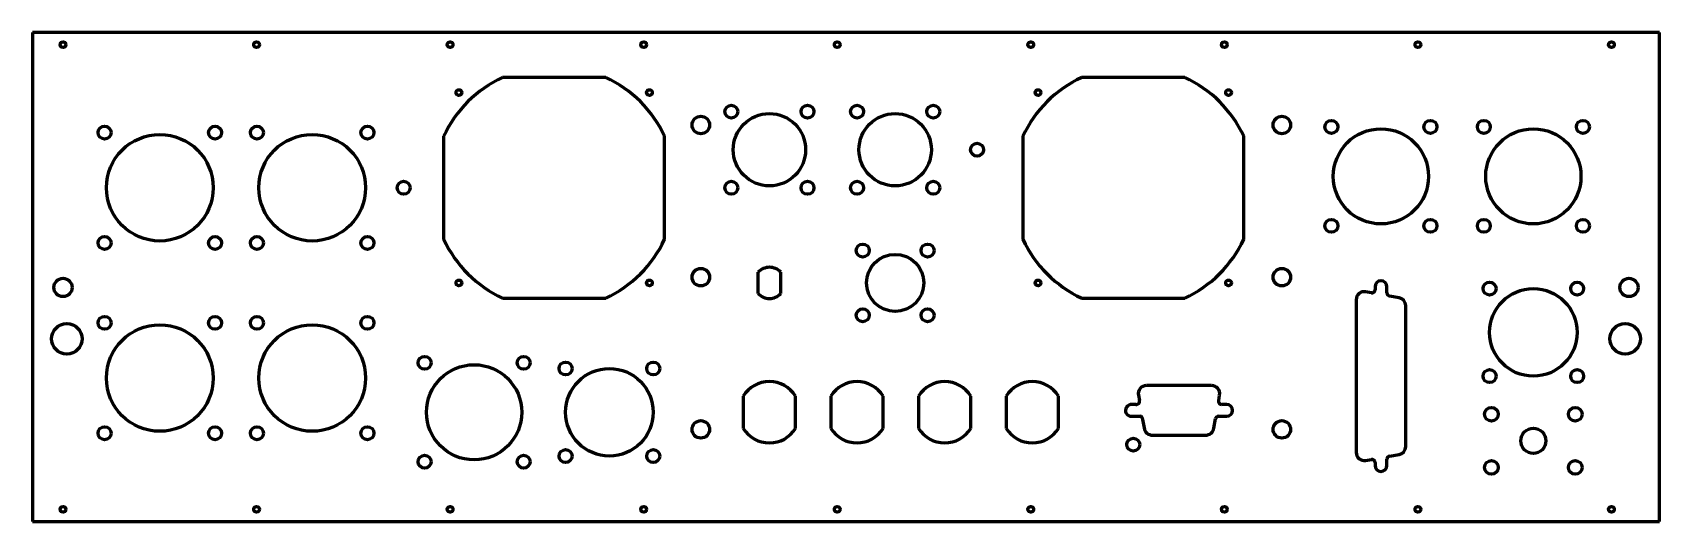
# Model space of a CAD drawing. Header units: millimetres. Extents: x 0 to 427, y 0 to 128.
import ezdxf

# ---------------------------------------------------------------- set-up
doc = ezdxf.new("R2010")
doc.units = ezdxf.units.MM
doc.linetypes.add('K5LT32768', pattern=[0])

msp = doc.modelspace()

# ---------------------------------------------------------------- linework, layer by layer
at = {"color": 5, "linetype": 'K5LT32768', "lineweight": 60, "true_color": 0x0000ff}
for p, q in [((427, 128.5), (0, 128.5)), ((0, 128.5), (0, 0)), ((427, 0), (427, 128.5)), ((150.43, 116.7), (123.37, 116.7)), ((302.43, 116.7), (275.37, 116.7)), ((107.9, 101.23), (107.9, 74.17)), ((165.9, 74.17), (165.9, 101.23)), ((259.9, 101.23), (259.9, 74.17)), ((317.9, 74.17), (317.9, 101.23)), ((190.4, 65.49), (190.4, 59.91)), ((196.4, 59.91), (196.4, 65.49)), ((351.4, 60.08), (349.86, 60.35)), ((352.35, 61.7), (352.35, 60.88)), ((355.45, 60.05), (355.45, 61.7)), ((123.37, 58.7), (150.43, 58.7)), ((275.37, 58.7), (302.43, 58.7)), ((347.4, 58.29), (347.4, 18.12)), ((358.66, 58.8), (356.12, 59.25)), ((360.4, 19.67), (360.4, 56.73)), ((309.47, 35.7), (292.33, 35.7)), ((186.55, 32.93), (186.55, 24.47)), ((200.25, 24.47), (200.25, 32.93)), ((209.55, 32.93), (209.55, 24.47)), ((223.25, 24.47), (223.25, 32.93)), ((232.55, 32.93), (232.55, 24.47)), ((246.25, 24.47), (246.25, 32.93)), ((255.55, 32.93), (255.55, 24.47)), ((269.25, 24.47), (269.25, 32.93)), ((289.61, 30.75), (288.5, 30.75)), ((290.25, 33.16), (290.49, 31.79)), ((311.31, 31.78), (311.57, 33.24)), ((313.4, 30.75), (312.1, 30.75)), ((288.45, 27.65), (290.64, 27.65)), ((291.36, 26.83), (291.76, 24.58)), ((310.04, 24.55), (310.46, 26.94)), ((311.28, 27.65), (313.4, 27.65)), ((293.93, 22.7), (307.87, 22.7)), ((356.12, 17.16), (358.66, 17.61)), ((349.86, 16.05), (351.4, 16.32)), ((352.35, 15.53), (352.35, 14.7)), ((355.45, 14.7), (355.45, 16.36)), ((0, 0), (427, 0))]:
    msp.add_line(p, q, dxfattribs=at)
for centre, radius in [((8, 125.3), 0.75), ((58.8, 125.3), 0.75), ((109.6, 125.3), 0.75), ((160.4, 125.3), 0.75), ((211.2, 125.3), 0.75), ((262, 125.3), 0.75), ((312.8, 125.3), 0.75), ((363.6, 125.3), 0.75), ((414.4, 125.3), 0.75), ((111.9, 112.7), 0.75), ((161.9, 112.7), 0.75), ((263.9, 112.7), 0.75), ((313.9, 112.7), 0.75), ((183.4, 107.7), 1.7), ((193.4, 97.7), 9.5), ((203.4, 107.7), 1.7), ((216.4, 107.7), 1.7), ((226.4, 97.7), 9.5), ((236.4, 107.7), 1.7), ((18.9, 102.2), 1.7), ((47.9, 102.2), 1.7), ((58.9, 102.2), 1.7), ((87.9, 102.2), 1.7), ((175.4, 104.2), 2.3), ((327.9, 104.2), 2.3), ((340.9, 103.7), 1.7), ((353.9, 90.7), 12.5), ((366.9, 103.7), 1.7), ((380.9, 103.7), 1.7), ((393.9, 90.7), 12.5), ((406.9, 103.7), 1.7), ((33.4, 87.7), 14), ((73.4, 87.7), 14), ((247.9, 97.7), 1.7), ((97.4, 87.7), 1.7), ((183.4, 87.7), 1.7), ((203.4, 87.7), 1.7), ((216.4, 87.7), 1.7), ((236.4, 87.7), 1.7), ((340.9, 77.7), 1.7), ((366.9, 77.7), 1.7), ((380.9, 77.7), 1.7), ((406.9, 77.7), 1.7), ((18.9, 73.2), 1.7), ((47.9, 73.2), 1.7), ((58.9, 73.2), 1.7), ((87.9, 73.2), 1.7), ((217.9, 71.2), 1.7), ((234.9, 71.2), 1.7), ((226.4, 62.7), 7.5), ((175.4, 64.2), 2.3), ((327.9, 64.2), 2.3), ((8, 61.5), 2.4), ((111.9, 62.7), 0.75), ((161.9, 62.7), 0.75), ((263.9, 62.7), 0.75), ((313.9, 62.7), 0.75), ((382.4, 61.2), 1.7), ((393.9, 49.7), 11.5), ((405.4, 61.2), 1.7), ((419, 61.5), 2.4), ((217.9, 54.2), 1.7), ((234.9, 54.2), 1.7), ((9, 48), 4), ((18.9, 52.2), 1.7), ((33.4, 37.7), 14), ((47.9, 52.2), 1.7), ((58.9, 52.2), 1.7), ((73.4, 37.7), 14), ((87.9, 52.2), 1.7), ((418, 48), 4), ((102.9, 41.7), 1.7), ((128.9, 41.7), 1.7), ((115.9, 28.7), 12.5), ((139.9, 40.2), 1.7), ((151.4, 28.7), 11.5), ((162.9, 40.2), 1.7), ((382.4, 38.2), 1.7), ((405.4, 38.2), 1.7), ((382.9, 28.2), 1.8), ((404.9, 28.2), 1.8), ((175.4, 24.2), 2.3), ((327.9, 24.2), 2.3), ((18.9, 23.2), 1.7), ((47.9, 23.2), 1.7), ((58.9, 23.2), 1.7), ((87.9, 23.2), 1.7), ((288.9, 20.2), 1.7), ((393.9, 21.2), 3.3), ((102.9, 15.7), 1.7), ((128.9, 15.7), 1.7), ((139.9, 17.2), 1.7), ((162.9, 17.2), 1.7), ((382.9, 14.2), 1.8), ((404.9, 14.2), 1.8), ((8, 3.2), 0.75), ((58.8, 3.2), 0.75), ((109.6, 3.2), 0.75), ((160.4, 3.2), 0.75), ((211.2, 3.2), 0.75), ((262, 3.2), 0.75), ((312.8, 3.2), 0.75), ((363.6, 3.2), 0.75), ((414.4, 3.2), 0.75)]:
    msp.add_circle(centre, radius, dxfattribs=at)
for centre, radius, start, end in [((136.9, 87.7), 32, 115.0078, 154.9922), ((136.9, 87.7), 32, 25.0078, 64.9922), ((288.9, 87.7), 32, 115.0078, 154.9922), ((288.9, 87.7), 32, 25.0078, 64.9922), ((136.9, 87.7), 32, 205.0078, 244.9922), ((136.9, 87.7), 32, 295.0078, 334.9922), ((288.9, 87.7), 32, 205.0078, 244.9922), ((288.9, 87.7), 32, 295.0078, 334.9922), ((193.4, 62.7), 4.1, 42.9703, 137.0297), ((193.4, 62.7), 4.1, 222.9703, 317.0297), ((349.5, 58.29), 2.1, 80, 180), ((351.54, 60.88), 0.81, 260, 0), ((353.9, 61.7), 1.55, 0, 180), ((356.26, 60.05), 0.81, 180, 260), ((358.3, 56.73), 2.1, 0, 80), ((193.4, 28.7), 8.05, 31.6869, 148.3131), ((216.4, 28.7), 8.05, 31.6869, 148.3131), ((239.4, 28.7), 8.05, 31.6869, 148.3131), ((262.4, 28.7), 8.05, 31.6869, 148.3131), ((292.3, 33.6), 2.1, 89.3336, 192.1684), ((309.5, 33.6), 2.1, 349.9954, 90.6461), ((288.4, 29.2), 1.55, 86.1693, 271.8494), ((289.71, 31.56), 0.815, 262.8244, 16.5274), ((312.09, 31.56), 0.811, 164.4645, 270.4234), ((313.4, 29.2), 1.55, 270, 90), ((290.55, 26.84), 0.817, 359.2075, 83.3456), ((311.26, 26.84), 0.81, 88.617, 173.0166), ((193.4, 28.7), 8.05, 211.6869, 328.3131), ((216.4, 28.7), 8.05, 211.6869, 328.3131), ((239.4, 28.7), 8.05, 211.6869, 328.3131), ((262.4, 28.7), 8.05, 211.6869, 328.3131), ((293.85, 24.8), 2.1, 185.8859, 272.012), ((307.95, 24.8), 2.1, 267.8819, 353.322), ((349.5, 18.12), 2.1, 180, 280), ((356.26, 16.36), 0.81, 100, 180), ((358.3, 19.67), 2.1, 280, 0), ((351.54, 15.53), 0.81, 0, 100), ((353.9, 14.7), 1.55, 180, 0)]:
    msp.add_arc(centre, radius, start, end, dxfattribs=at)

doc.saveas('drawing.dxf')
